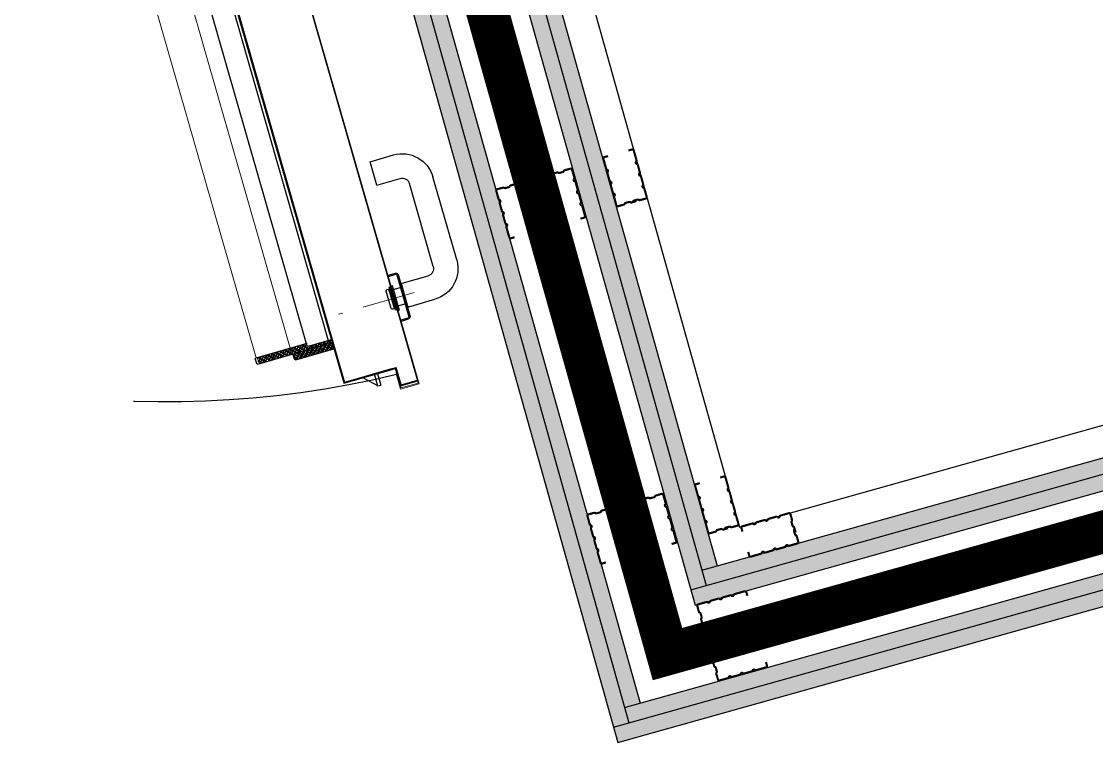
# Model space of a CAD drawing. Header units: centimetres. Extents: x 139057 to 200038, y 34824 to 80516.
# Drawn here: x 164729.5 to 164830.8, y 50915 to 50983 of the extents above; entities that cross this region are included whole.
import ezdxf

# ---------------------------------------------------------------- set-up
doc = ezdxf.new("R2010")
doc.units = ezdxf.units.CM
doc.header["$LTSCALE"] = 100
for name, pattern in [('151_PC_B_L4-9$0$HIDDEN', [9.525, 6.35, -3.175]), ('DASHDOT', [2.35, 1.25, -0.5, 0.1, -0.5]), ('HIDDEN', [0.5, 0.25, -0.25])]:
    doc.linetypes.add(name, pattern=pattern)
for name, color, linetype in [('1', 7, 'Continuous'), ('A-CAVEDI', 1, 'Continuous'), ('A-FIN-CTG-LASTRA FUOCO', 1, 'Continuous'), ('A-MCTG3-9', 1, 'Continuous'), ('A-SI-PORTE', 5, 'Continuous'), ('CAMPITURE', 8, 'Continuous'), ('lana', 252, 'Continuous'), ('Layer1', 7, 'Continuous'), ('Layer5', 2, 'Continuous')]:
    doc.layers.add(name, color=color, linetype=linetype)
for name, color, linetype, lineweight in [('151_PC_B_L4-9$0$A-REI', 1, '151_PC_B_L4-9$0$HIDDEN', 25), ('2', 8, 'HIDDEN', 18), ('4', 7, 'Continuous', 20), ('6', 2, 'Continuous', 20)]:
    doc.layers.add(name, color=color, linetype=linetype, lineweight=lineweight)
doc.linetypes.add('ISOLAMENTO', pattern='A,0.00254,-2.54,[134,ltypeshp.shx,S=2.54,R=0,X=-2.54,Y=0],-5.08,[134,ltypeshp.shx,S=2.54,R=180,X=2.54,Y=0],-2.54', length=10.16254)
pattern_1 = [(205.665912319, (-1805690.9311, 3485813.25475), (-0.16941568253, -0.96458469512), [0, -0.77216, 0, -0.8636, 0, -0.8255]), (175.66591232, (-1805690.9311, 3485813.2547), (-1.17394849615, -1.2188037397), [0, -0.41656, 0, -0.69596, 0, -0.2667]), (135.665912319, (-1805690.3195, 3485813.1266), (-1.5489499994, 0.32161759977), [0, -0.254, 0, -0.9144, 0, -1.1938]), (125.66591232, (-1805690.3195, 3485813.1266), (-1.58609093466, -0.1232043186), [0, -0.127, 0, -0.59944, 0, -0.6858])]
pattern_2 = [(205.665912319, (4104738.345, -384253.99064), (-0.16941568253, -0.96458469512), [0, -0.77216, 0, -0.8636, 0, -0.8255]), (175.66591232, (4104738.345, -384253.9906), (-1.17394849615, -1.2188037397), [0, -0.41656, 0, -0.69596, 0, -0.2667]), (135.665912319, (4104738.9566, -384254.1188), (-1.5489499994, 0.32161759977), [0, -0.254, 0, -0.9144, 0, -1.1938]), (125.66591232, (4104738.9566, -384254.1188), (-1.58609093466, -0.1232043186), [0, -0.127, 0, -0.59944, 0, -0.6858])]

# ---------------------------------------------------------------- blocks, each defined once
blk = doc.blocks.new('150 doppia anta')
at = {"layer": 'CAMPITURE'}
h = blk.add_hatch(dxfattribs=at)
h.set_pattern_fill('JIS_STN_1E', color=256, scale=2, style=0)
h.set_pattern_definition([(315, (22208.0014, -28020.6083), (-1.41421356, -1.41421356), []), (315, (22209.4114, -28020.6083), (-1.41421356, -1.41421356), [2, -1])])
h.paths.add_polyline_path([(-39002.7, -26161.2), (-39002.7, -26158.2), (-38979.8, -26158.2), (-38979.8, -26155.2), (-38930.6, -26155.2), (-38930.6, -26161.2)])
h = blk.add_hatch(dxfattribs=at)
h.set_pattern_fill('JIS_STN_1E', color=256, scale=2, angle=-90, style=0)
h.set_pattern_definition([(45, (22208.0014, -28020.6083), (1.41421356, -1.41421356), []), (45, (22208.0014, -28019.1983), (1.41421356, -1.41421356), [2, -1])])
edge = h.paths.add_edge_path()
edge.add_arc((-38965.2, -26166.2), 1, 270, 360, ccw=False)
edge.add_line((-38965.2, -26167.2), (-39002.7, -26167.2))
edge.add_line((-39002.7, -26167.2), (-39002.7, -26161.2))
edge.add_line((-39002.7, -26161.2), (-38964.2, -26161.2))
edge.add_line((-38964.2, -26161.2), (-38964.2, -26166.2))
at = {"layer": '1', "linetype": 'Continuous', "ltscale": 10}
for p, q in [((-39003.7, -26201), (-39003.7, -25356.6)), ((-39002.9, -26201), (-39002.9, -25356.1)), ((-38999.7, -25428.8), (-38999.7, -26158.2)), ((-38978.9, -25429.8), (-38978.9, -26155.2)), ((-38979.8, -26158.2), (-39002.7, -26158.2)), ((-38929.7, -26161.2), (-39002.7, -26161.2)), ((-38929.7, -26155.2), (-38979.8, -26155.2)), ((-38964.2, -26166.2), (-38964.2, -26161.2)), ((-38928.7, -26156.2), (-38928.7, -26160.2)), ((-38965.2, -26167.2), (-39002.7, -26167.2)), ((-39054.2, -26217.3), (-39054.2, -26200.2)), ((-39003.5, -26200.2), (-39054.2, -26200.2)), ((-39053.4, -26218.1), (-39053.4, -26201)), ((-39002.7, -26201), (-39053.4, -26201)), ((-39054.2, -26217.3), (-39069.2, -26217.3)), ((-39069.2, -26218.1), (-39069.2, -26217.3)), ((-39053.4, -26218.1), (-39069.2, -26218.1))]:
    blk.add_line(p, q, dxfattribs=at)
at = {"layer": '1', "linetype": 'Continuous'}
for p, q in [((-39084, -26007.1), (-39107, -26007.1)), ((-39084, -26030.1), (-39084, -26007.1)), ((-39084, -26030.1), (-39107, -26030.1)), ((-39137, -26118.6), (-39137, -26037.1)), ((-39114, -26118.6), (-39114, -26037.1)), ((-39080, -26116.6), (-39080, -26157.6)), ((-39078.8, -26116.6), (-39078.8, -26157.6)), ((-39071, -26114.6), (-39078, -26114.6)), ((-39071, -26115.8), (-39078, -26115.8)), ((-39071, -26114.6), (-39071, -26115.8)), ((-39081.5, -26125.6), (-39107, -26125.6)), ((-39080.5, -26126.6), (-39080.5, -26147.6)), ((-39080.5, -26129.1), (-39068, -26129.1)), ((-39068, -26146.6), (-39068, -26127.6)), ((-39068, -26127.6), (-39066, -26127.6)), ((-39065, -26145.6), (-39065, -26128.6)), ((-39081.5, -26148.6), (-39107, -26148.6)), ((-39080.5, -26145.1), (-39068, -26145.1)), ((-39068, -26146.6), (-39066, -26146.6)), ((-39071, -26158.4), (-39078, -26158.4)), ((-39071, -26159.6), (-39078, -26159.6)), ((-39071, -26158.4), (-39071, -26159.6)), ((-39016.8, -26201.2), (-39016.8, -26201)), ((-39016.8, -26201.2), (-39016.8, -26201.2))]:
    blk.add_line(p, q, dxfattribs=at)
at = {"layer": '1', "color": 1, "linetype": 'HIDDEN', "ltscale": 10}
blk.add_arc((-39092.8, -25282.8), 924.9, 272.4859, 0, dxfattribs=at)
at = {"layer": '1', "linetype": 'Continuous'}
for centre, radius, start, end in [((-39107, -26037.1), 30, 90, 180), ((-39107, -26037.1), 7, 90, 180), ((-39107, -26118.6), 30, 180, 270), ((-39107, -26118.6), 7, 180, 270), ((-39078, -26116.6), 2, 90, 180), ((-39078, -26116.6), 0.8, 90, 180), ((-39081.5, -26126.6), 1, 0, 90), ((-39066, -26128.6), 1, 0, 90), ((-39081.5, -26147.6), 1, 270, 0), ((-39066, -26145.6), 1, 270, 0), ((-39078, -26157.6), 2, 180, 270), ((-39078, -26157.6), 0.8, 180, 270)]:
    blk.add_arc(centre, radius, start, end, dxfattribs=at)
at = {"layer": '1', "linetype": 'Continuous', "ltscale": 10}
for centre, start, end in [((-38929.7, -26156.2), 0, 90), ((-38929.7, -26160.2), 270, 0), ((-38965.2, -26166.2), 270, 0)]:
    blk.add_arc(centre, 1, start, end, dxfattribs=at)
at = {"layer": '2', "linetype": 'Continuous'}
for p, q in [((-39072.1, -26149.1), (-39072.1, -26125.1)), ((-39072.1, -26125.1), (-39071.1, -26125.1)), ((-39071.1, -26149.1), (-39071.1, -26125.1)), ((-39070.7, -26149.1), (-39070.7, -26125.1)), ((-39070.7, -26125.1), (-39069.7, -26125.1)), ((-39069.7, -26149.1), (-39069.7, -26125.1)), ((-39072.1, -26149.1), (-39071.1, -26149.1)), ((-39070.7, -26149.1), (-39069.7, -26149.1))]:
    blk.add_line(p, q, dxfattribs=at)
at = {"layer": '2', "linetype": 'DASHDOT', "ltscale": 0.4}
blk.add_line((-39089.9, -26137.1), (-38997.4, -26137.1), dxfattribs=at)
at = {"layer": '4', "linetype": 'Continuous'}
for p, q in [((-39002.7, -26152.1), (-39002.7, -26122.1)), ((-39080, -26147.1), (-39080, -26127.1))]:
    blk.add_line(p, q, dxfattribs=at)
at = {"layer": '6', "linetype": 'Continuous', "ltscale": 10}
for p, q in [((-39070.7, -25300.1), (-39070.7, -26221)), ((-39069.9, -25300.9), (-39069.9, -26220.2)), ((-38963.3, -25431.8), (-38963.3, -26155.2)), ((-38929.9, -25431.8), (-38929.9, -26155.2)), ((-39053.4, -26205.7), (-39053.4, -26220.2)), ((-39052.6, -26205.7), (-39053.4, -26205.7)), ((-39052.6, -26205.7), (-39052.6, -26221)), ((-39052.6, -26221), (-39070.7, -26221)), ((-39053.4, -26220.2), (-39069.9, -26220.2))]:
    blk.add_line(p, q, dxfattribs=at)
at = {"layer": '6', "linetype": 'Continuous'}
for p, q in [((-39069.3, -26148.1), (-39069.3, -26126.1)), ((-39069.3, -26126.1), (-39068.3, -26126.1)), ((-39068.3, -26148.1), (-39068.3, -26126.1)), ((-39069.3, -26148.1), (-39068.3, -26148.1))]:
    blk.add_line(p, q, dxfattribs=at)
at = {"layer": 'Layer1'}
blk.add_line((-39006.1, -26200.2), (-39050.1, -26200.2), dxfattribs=at)
at = {"layer": 'Layer5', "linetype": 'Continuous'}
for p, q in [((-39035.6, -26201.2), (-39035.6, -26212.2)), ((-39032.6, -26201.2), (-39032.6, -26212.2)), ((-39022.1, -26201.7), (-39032.6, -26211.7)), ((-39022.1, -26201.2), (-39022.1, -26201.7)), ((-39032.6, -26212.2), (-39035.6, -26212.2))]:
    blk.add_line(p, q, dxfattribs=at)

msp = doc.modelspace()

# ---------------------------------------------------------------- hatches: boundary and pattern name
at = {"layer": 'A-FIN-CTG-LASTRA FUOCO'}
h = msp.add_hatch(dxfattribs=at)
h.set_pattern_fill('AR-SAND', color=256, scale=0.02, angle=528.1659, style=0)
h.set_pattern_definition(pattern_1)
h.paths.add_polyline_path([(164761.98, 51049.57), (164760.54, 51049.16), (164793.61, 50931.28), (164795.05, 50931.68)])
h.paths.add_polyline_path([(164760.54, 51049.16), (164759.1, 51048.74), (164792.57, 50929.43), (164794.01, 50929.83)])
h = msp.add_hatch(dxfattribs=at)
h.set_pattern_fill('AR-SAND', color=256, scale=0.02, angle=528.1659, style=0)
h.set_pattern_definition(pattern_1)
h.paths.add_polyline_path([(164751.89, 51046.67), (164750.45, 51046.26), (164786.33, 50918.33), (164787.78, 50918.74)])
h = msp.add_hatch(dxfattribs=at)
h.set_pattern_fill('AR-SAND', color=256, scale=0.02, angle=528.1659, style=0)
h.set_pattern_definition(pattern_1)
h.paths.add_polyline_path([(164750.45, 51046.26), (164749.01, 51045.85), (164785.29, 50916.48), (164786.74, 50916.89)])
h = msp.add_hatch(dxfattribs=at)
h.set_pattern_fill('AR-SAND', color=256, scale=0.02, angle=528.1659, style=0)
h.set_pattern_definition(pattern_2)
h.paths.add_polyline_path([(164802.64, 50933.81, -0.053141), (164802.61, 50933.8), (164801.84, 50933.58, -0.066461), (164801.81, 50933.58), (164801.46, 50933.48, -0.071375), (164801.42, 50933.46), (164800.71, 50933.26, -0.081286), (164800.67, 50933.26), (164800.34, 50933.16, -0.085236), (164800.3, 50933.15), (164799.59, 50932.94, -0.093887), (164799.54, 50932.94), (164799.21, 50932.85, -0.097246), (164799.17, 50932.83), (164798.23, 50932.56, -0.107223), (164798.18, 50932.56), (164793.61, 50931.28), (164794.01, 50929.83), (164894.63, 50958.05), (164894.23, 50959.49), (164889.68, 50958.22, -0.141451), (164889.62, 50958.18), (164888.68, 50957.92, -0.132815), (164888.61, 50957.92), (164888.32, 50957.84, -0.130321), (164888.26, 50957.8), (164887.55, 50957.61, -0.123149), (164887.49, 50957.6), (164887.18, 50957.52, -0.119925), (164887.13, 50957.49, -0.000476), (164887.13, 50957.49), (164886.42, 50957.29, -0.112767), (164886.37, 50957.29), (164886.05, 50957.2, -0.109708), (164886.01, 50957.18), (164885.23, 50956.96, -0.100771), (164885.18, 50956.96)])
h = msp.add_hatch(dxfattribs=at)
h.set_pattern_fill('AR-SAND', color=256, scale=0.02, angle=528.1659, style=0)
h.set_pattern_definition(pattern_2)
h.paths.add_polyline_path([(164792.57, 50929.43), (164792.97, 50927.98), (164896.48, 50957.01), (164896.08, 50958.45)])
h = msp.add_hatch(dxfattribs=at)
h.set_pattern_fill('AR-SAND', color=256, scale=0.02, angle=528.1659, style=0)
h.set_pattern_definition(pattern_2)
h.paths.add_polyline_path([(164786.33, 50918.33), (164786.74, 50916.89), (164907.58, 50950.78), (164907.17, 50952.22)])
h = msp.add_hatch(dxfattribs=at)
h.set_pattern_fill('AR-SAND', color=256, scale=0.02, angle=528.1659, style=0)
h.set_pattern_definition(pattern_2)
h.paths.add_polyline_path([(164785.29, 50916.48), (164785.7, 50915.04), (164909.43, 50949.74), (164909.02, 50951.18)])

# ---------------------------------------------------------------- linework, layer by layer
at = {"layer": '151_PC_B_L4-9$0$A-REI', "ltscale": 50, "const_width": 4, "elevation": 0}
msp.add_lwpolyline([(164895.61, 50975.57), (164901.65, 50954.56), (164790.37, 50923.37), (164755.51, 51047.72)], dxfattribs=at)
at = {"layer": 'A-CAVEDI', "color": 8}
for p, q in [((164764.87, 51050.4, 0), (164797.15, 50935.34, 0)), ((164797.15, 50935.34, 0), (164891.99, 50961.93, 0))]:
    msp.add_line(p, q, dxfattribs=at)
at = {"layer": 'A-FIN-CTG-LASTRA FUOCO'}
for p, q in [((164761.98, 51049.57, 0), (164795.05, 50931.68, 0)), ((164759.1, 51048.74, 0), (164792.97, 50927.98, 0)), ((164760.54, 51049.16, 0), (164794.01, 50929.83, 0)), ((164751.89, 51046.67, 0), (164787.78, 50918.74, 0)), ((164749.01, 51045.85, 0), (164785.7, 50915.04, 0)), ((164750.45, 51046.26, 0), (164786.74, 50916.89, 0)), ((164793.61, 50931.28, 0), (164894.23, 50959.49, 0)), ((164792.57, 50929.43, 0), (164896.08, 50958.45, 0)), ((164792.97, 50927.98, 0), (164896.48, 50957.01, 0)), ((164786.33, 50918.33, 0), (164907.17, 50952.22, 0)), ((164785.29, 50916.48, 0), (164909.02, 50951.18, 0)), ((164785.7, 50915.04, 0), (164909.43, 50949.74, 0))]:
    msp.add_line(p, q, dxfattribs=at)
at = {"layer": 'A-MCTG3-9', "color": 8, "const_width": 0.2, "elevation": 0}
for points in [[(164786.69, 50970.84), (164787.04, 50970.94, -0.414214), (164787.19, 50970.85), (164787.45, 50969.91, -0.267949), (164787.42, 50969.79, 0.57735), (164787.48, 50969.58, -0.267949), (164787.57, 50969.5), (164787.76, 50968.79, -0.267949), (164787.73, 50968.67, 0.57735), (164787.79, 50968.46, -0.267949), (164787.88, 50968.37), (164788.08, 50967.66, -0.267949), (164788.05, 50967.54, 0.57735), (164788.11, 50967.33, -0.267949), (164788.19, 50967.24), (164788.41, 50966.47, -0.414214), (164788.32, 50966.31), (164787.78, 50966.16, -0.247529), (164787.67, 50966.19, 0.247529), (164787.55, 50966.21), (164787.22, 50966.12, 0.247529), (164787.13, 50966.04, -0.247529), (164787.05, 50965.96), (164787.43, 50966.07), (164786.98, 50965.94, -0.247529), (164786.87, 50965.97, 0.247529), (164786.75, 50965.99), (164786.42, 50965.9, 0.247529), (164786.33, 50965.82, -0.247529), (164786.25, 50965.74), (164785.71, 50965.59, -0.414214), (164785.55, 50965.68), (164785.34, 50966.45, -0.267949), (164785.37, 50966.57, 0.57735), (164785.31, 50966.78, -0.267949), (164785.22, 50966.87), (164785.02, 50967.58, -0.267949), (164785.05, 50967.7, 0.57735), (164785, 50967.91, -0.267949), (164784.91, 50967.99), (164784.71, 50968.7, -0.267949), (164784.74, 50968.83, 0.57735), (164784.68, 50969.03, -0.267949), (164784.59, 50969.12), (164784.33, 50970.06, -0.414214), (164784.42, 50970.22), (164784.77, 50970.31)], [(164775.96, 50962.67), (164775.61, 50962.57, -0.414214), (164775.46, 50962.66), (164775.19, 50963.6, -0.267949), (164775.23, 50963.72, 0.57735), (164775.17, 50963.92, -0.267949), (164775.08, 50964.01), (164774.88, 50964.72, -0.267949), (164774.91, 50964.84, 0.57735), (164774.85, 50965.05, -0.267949), (164774.76, 50965.14), (164774.56, 50965.85, -0.267949), (164774.59, 50965.97, 0.57735), (164774.53, 50966.18, -0.267949), (164774.45, 50966.27), (164774.23, 50967.04, -0.414214), (164774.32, 50967.19), (164774.86, 50967.34, -0.247529), (164774.97, 50967.32, 0.247529), (164775.08, 50967.3), (164775.42, 50967.39, 0.247529), (164775.51, 50967.47, -0.247529), (164775.59, 50967.55), (164779.94, 50968.77, -0.247529), (164780.06, 50968.75, 0.247529), (164780.17, 50968.72), (164780.51, 50968.82, 0.247529), (164780.59, 50968.9, -0.247529), (164780.68, 50968.98), (164781.22, 50969.13, -0.414214), (164781.37, 50969.04), (164781.59, 50968.27, -0.267949), (164781.56, 50968.15, 0.57735), (164781.62, 50967.94, -0.267949), (164781.71, 50967.85), (164781.9, 50967.14, -0.267949), (164781.87, 50967.02, 0.57735), (164781.93, 50966.81, -0.267949), (164782.02, 50966.73), (164782.22, 50966.02, -0.267949), (164782.19, 50965.89, 0.57735), (164782.25, 50965.69, -0.267949), (164782.34, 50965.6), (164782.6, 50964.66, -0.414214), (164782.51, 50964.51), (164782.16, 50964.41)], [(164795.33, 50940.01), (164795.68, 50940.11, -0.414214), (164795.84, 50940.02), (164796.1, 50939.08, -0.267949), (164796.07, 50938.96, 0.57735), (164796.13, 50938.75, -0.267949), (164796.22, 50938.67), (164796.41, 50937.96, -0.267949), (164796.38, 50937.84, 0.57735), (164796.44, 50937.63, -0.267949), (164796.53, 50937.54), (164796.73, 50936.83, -0.267949), (164796.7, 50936.71, 0.57735), (164796.75, 50936.5, -0.267949), (164796.84, 50936.41), (164797.06, 50935.64, -0.414214), (164796.97, 50935.48), (164796.43, 50935.33, -0.247529), (164796.32, 50935.36, 0.247529), (164796.2, 50935.38), (164795.87, 50935.29, 0.247529), (164795.78, 50935.21, -0.247529), (164795.7, 50935.13), (164796.08, 50935.24), (164795.63, 50935.11, -0.247529), (164795.52, 50935.14, 0.247529), (164795.4, 50935.16), (164795.06, 50935.07, 0.247529), (164794.98, 50934.99, -0.247529), (164794.9, 50934.91), (164794.35, 50934.76, -0.414214), (164794.2, 50934.85), (164793.99, 50935.62, -0.267949), (164794.02, 50935.74, 0.57735), (164793.96, 50935.95, -0.267949), (164793.87, 50936.04), (164793.67, 50936.75, -0.267949), (164793.7, 50936.87, 0.57735), (164793.64, 50937.08, -0.267949), (164793.56, 50937.17), (164793.36, 50937.88, -0.267949), (164793.39, 50938, 0.57735), (164793.33, 50938.2, -0.267949), (164793.24, 50938.29), (164792.98, 50939.23, -0.414214), (164793.07, 50939.39), (164793.42, 50939.48)], [(164784.56, 50932.01), (164784.21, 50931.91, -0.414214), (164784.06, 50932), (164783.79, 50932.94, -0.267949), (164783.82, 50933.06, 0.57735), (164783.77, 50933.27, -0.267949), (164783.68, 50933.36), (164783.48, 50934.07, -0.267949), (164783.51, 50934.19, 0.57735), (164783.45, 50934.4, -0.267949), (164783.36, 50934.48), (164783.16, 50935.19, -0.267949), (164783.19, 50935.31, 0.57735), (164783.13, 50935.52, -0.267949), (164783.04, 50935.61), (164782.83, 50936.38, -0.414214), (164782.91, 50936.54), (164783.45, 50936.69, -0.247529), (164783.57, 50936.66, 0.247529), (164783.68, 50936.64), (164784.02, 50936.73, 0.247529), (164784.1, 50936.81, -0.247529), (164784.19, 50936.9), (164788.54, 50938.12, -0.247529), (164788.66, 50938.09, 0.247529), (164788.77, 50938.07), (164789.11, 50938.16, 0.247529), (164789.19, 50938.24, -0.247529), (164789.28, 50938.32), (164789.82, 50938.47, -0.414214), (164789.97, 50938.39), (164790.19, 50937.61, -0.267949), (164790.16, 50937.49, 0.57735), (164790.21, 50937.28, -0.267949), (164790.3, 50937.2), (164790.5, 50936.49, -0.267949), (164790.47, 50936.37, 0.57735), (164790.53, 50936.16, -0.267949), (164790.62, 50936.07), (164790.82, 50935.36, -0.267949), (164790.79, 50935.24, 0.57735), (164790.85, 50935.03, -0.267949), (164790.94, 50934.94), (164791.2, 50934, -0.414214), (164791.11, 50933.85), (164790.76, 50933.75)], [(164797.98, 50933), (164798.08, 50932.65, 0.414214), (164798.23, 50932.56), (164799.17, 50932.83, 0.267949), (164799.26, 50932.92, -0.57735), (164799.47, 50932.98, 0.267949), (164799.59, 50932.94), (164800.3, 50933.15, 0.267949), (164800.38, 50933.23, -0.57735), (164800.59, 50933.29, 0.267949), (164800.71, 50933.26), (164801.42, 50933.46, 0.267949), (164801.51, 50933.55, -0.57735), (164801.72, 50933.61, 0.267949), (164801.84, 50933.58), (164802.61, 50933.8, 0.414214), (164802.7, 50933.95), (164802.55, 50934.49, 0.247529), (164802.47, 50934.58, -0.247529), (164802.39, 50934.66), (164802.29, 50935, -0.247529), (164802.32, 50935.11, 0.247529), (164802.34, 50935.23), (164802.45, 50934.84), (164802.32, 50935.29, 0.247529), (164802.24, 50935.38, -0.247529), (164802.16, 50935.46), (164802.06, 50935.8, -0.247529), (164802.09, 50935.91, 0.247529), (164802.11, 50936.02), (164801.96, 50936.57, 0.414214), (164801.8, 50936.65), (164801.03, 50936.43, 0.267949), (164800.94, 50936.34, -0.57735), (164800.74, 50936.28, 0.267949), (164800.61, 50936.32), (164799.9, 50936.12, 0.267949), (164799.82, 50936.03, -0.57735), (164799.61, 50935.97, 0.267949), (164799.49, 50936), (164798.78, 50935.8, 0.267949), (164798.69, 50935.71, -0.57735), (164798.48, 50935.65, 0.267949), (164798.36, 50935.68), (164797.42, 50935.41, 0.414214), (164797.34, 50935.26), (164797.44, 50934.91)], [(164799.65, 50922.62), (164799.75, 50922.27, -0.414214), (164799.66, 50922.12), (164798.72, 50921.85, -0.267949), (164798.6, 50921.88, 0.57735), (164798.39, 50921.83, -0.267949), (164798.31, 50921.74), (164797.6, 50921.54, -0.267949), (164797.48, 50921.57, 0.57735), (164797.27, 50921.51, -0.267949), (164797.18, 50921.42), (164796.47, 50921.22, -0.267949), (164796.35, 50921.25, 0.57735), (164796.14, 50921.19, -0.267949), (164796.05, 50921.1), (164795.28, 50920.89, -0.414214), (164795.13, 50920.97), (164794.97, 50921.51, -0.247529), (164795, 50921.63, 0.247529), (164795.02, 50921.74), (164794.93, 50922.08, 0.247529), (164794.85, 50922.16, -0.247529), (164794.77, 50922.25), (164793.54, 50926.64, -0.247529), (164793.56, 50926.75, 0.247529), (164793.59, 50926.86), (164793.49, 50927.2, 0.247529), (164793.41, 50927.29, -0.247529), (164793.33, 50927.37), (164793.18, 50927.91, -0.414214), (164793.27, 50928.06), (164794.04, 50928.28, -0.267949), (164794.16, 50928.25, 0.57735), (164794.37, 50928.31, -0.267949), (164794.46, 50928.4), (164795.17, 50928.6, -0.267949), (164795.29, 50928.57, 0.57735), (164795.5, 50928.63, -0.267949), (164795.58, 50928.71), (164796.29, 50928.91, -0.267949), (164796.41, 50928.88, 0.57735), (164796.62, 50928.94, -0.267949), (164796.71, 50929.03), (164797.65, 50929.29, -0.414214), (164797.8, 50929.21), (164797.9, 50928.86)]]:
    msp.add_lwpolyline(points, format="xyb", dxfattribs=at)
at = {"layer": 'lana', "linetype": 'ISOLAMENTO', "ltscale": 2.5, "elevation": 0}
msp.add_lwpolyline([(164901.31, 50954.71), (164790.31, 50923.6), (164755.49, 51047.71)], dxfattribs=at)

# ---------------------------------------------------------------- block references
at = {"layer": 'A-SI-PORTE', "xscale": -0.1, "yscale": 0.1, "zscale": 0.1, "rotation": 16.02106237094145}
msp.add_blockref('150 doppia anta', (160287.96, 52390.8, 0), dxfattribs=at)

doc.saveas('drawing.dxf')
